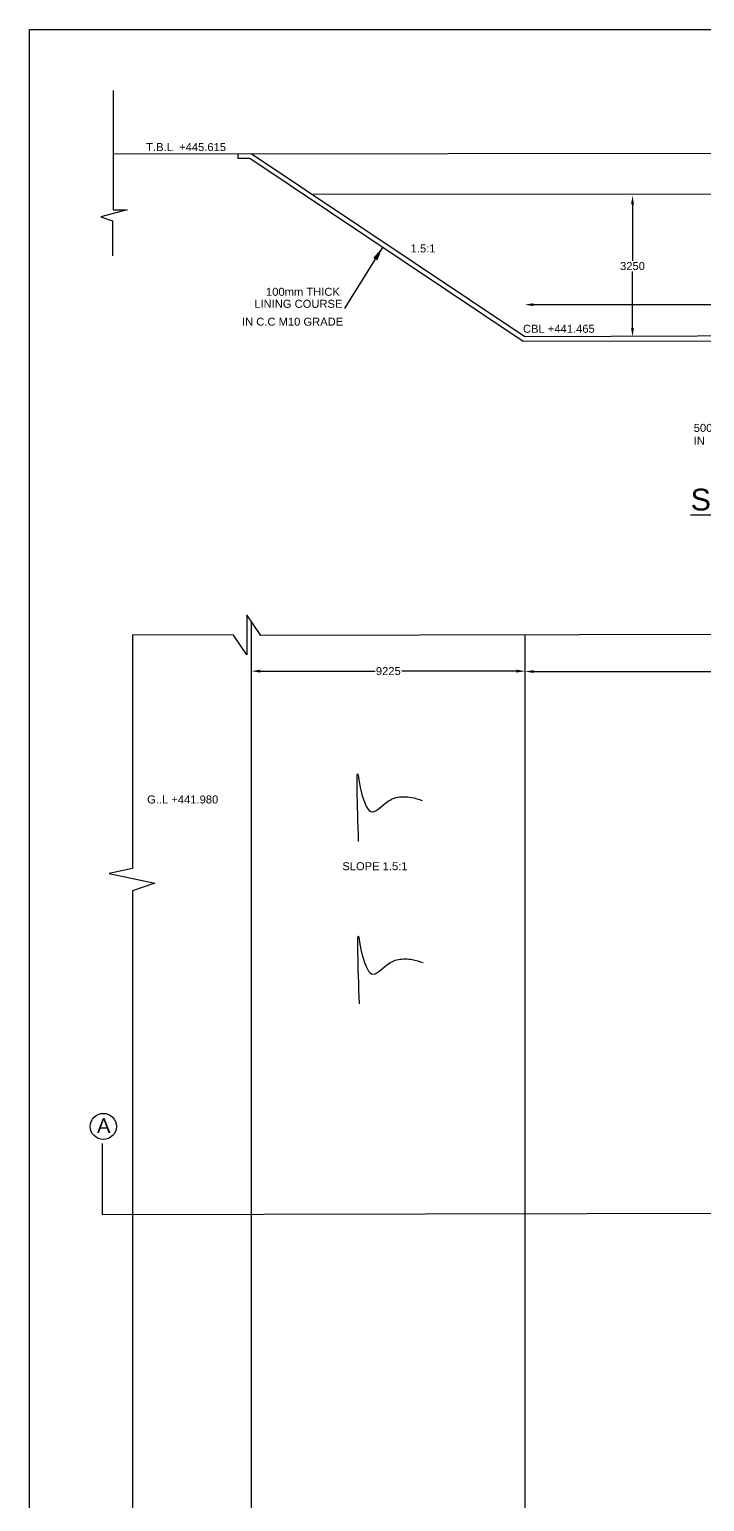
# Model space of a CAD drawing. Header units: inches. Extents: x 610 to 857, y 19 to 178.
# Drawn here: x 610.4 to 656.8, y 76.7 to 177.9 of the extents above; entities that cross this region are included whole.
import ezdxf

# ---------------------------------------------------------------- set-up
doc = ezdxf.new("R2010")
doc.units = ezdxf.units.IN
doc.header["$MEASUREMENT"] = 0
doc.styles.get("Standard").update_dxf_attribs({"font": 'arial.ttf', "height": 0.55})
doc.dimstyles.get("Standard").update_dxf_attribs({"dimtxt": 0.55, "dimasz": 0.6, "dimexe": 0.18, "dimexo": 0.0625, "dimgap": 0.09, "dimtad": 0, "dimtih": 1, "dimtoh": 1, "dimdec": 4, "dimzin": 0, "dimdsep": 46, "dimtxsty": 'Standard', "dimcen": 0.09, "dimse1": 1, "dimse2": 1, "dimadec": 0, "dimazin": 0, "dimtfac": 1, "dimtdec": 4, "dimtofl": 0, "dimtmove": 0, "dimatfit": 3, "dimfxl": 1, "dimtolj": 1, "dimtzin": 0, "dimarcsym": 0})

# ---------------------------------------------------------------- blocks, each defined once
blk = doc.blocks.new('*D1')
at = {"color": 0, "lineweight": -2}
for p, q in [((645.01, 158.95), (657.67, 158.95)), ((677.07, 158.95), (664.42, 158.95))]:
    blk.add_line(p, q, dxfattribs=at)
at = {"color": 0}
for points in [[(645.01, 159.05), (645.01, 158.85), (644.41, 158.95)], [(677.07, 159.05), (677.07, 158.85), (677.67, 158.95)]]:
    blk.add_solid(points, dxfattribs=at)
at = {"layer": 'Defpoints', "color": 0}
for p in [(677.67, 158.95), (644.41, 156.72), (677.67, 156.83)]:
    blk.add_point(p, dxfattribs=at)
at = {"color": 0, "insert": (661.04, 158.95), "char_height": 0.55, "attachment_point": 5}
blk.add_mtext('\\A1;BED WIDTH 11000', dxfattribs=at)
blk = doc.blocks.new('*D5')
at = {"color": 0, "lineweight": -2}
for p, q in [((651.82, 165.85), (651.82, 161.97)), ((651.82, 157.35), (651.82, 161.23))]:
    blk.add_line(p, q, dxfattribs=at)
at = {"color": 0}
for points in [[(651.72, 165.85), (651.92, 165.85), (651.82, 166.45)], [(651.72, 157.35), (651.92, 157.35), (651.82, 156.75)]]:
    blk.add_solid(points, dxfattribs=at)
at = {"layer": 'Defpoints', "color": 0}
for p in [(651.82, 166.45), (651.86, 166.45), (651.86, 156.75)]:
    blk.add_point(p, dxfattribs=at)
at = {"color": 0, "insert": (651.82, 161.6), "char_height": 0.55, "attachment_point": 5}
blk.add_mtext('\\A1;3250', dxfattribs=at)
blk = doc.blocks.new('*D12')
at = {"color": 0, "lineweight": -2}
for p, q in [((626.23, 133.76), (634.12, 133.76)), ((643.83, 133.76), (635.95, 133.76))]:
    blk.add_line(p, q, dxfattribs=at)
at = {"color": 0}
for points in [[(626.23, 133.86), (626.23, 133.66), (625.63, 133.76)], [(643.83, 133.86), (643.83, 133.66), (644.43, 133.76)]]:
    blk.add_solid(points, dxfattribs=at)
at = {"layer": 'Defpoints', "color": 0}
for p in [(625.63, 133.68), (644.43, 133.76), (644.43, 133.76)]:
    blk.add_point(p, dxfattribs=at)
at = {"color": 0, "insert": (635.03, 133.76), "char_height": 0.55, "attachment_point": 5}
blk.add_mtext('\\A1;9225', dxfattribs=at)
blk = doc.blocks.new('*D13')
at = {"color": 0, "lineweight": -2}
for p, q in [((645.03, 133.73), (657.62, 133.73)), ((676.96, 133.73), (664.37, 133.73))]:
    blk.add_line(p, q, dxfattribs=at)
at = {"color": 0}
for points in [[(645.03, 133.83), (645.03, 133.63), (644.43, 133.73)], [(676.96, 133.83), (676.96, 133.63), (677.56, 133.73)]]:
    blk.add_solid(points, dxfattribs=at)
at = {"layer": 'Defpoints', "color": 0}
for p in [(644.43, 133.89), (677.56, 133.73), (677.56, 133.73)]:
    blk.add_point(p, dxfattribs=at)
at = {"color": 0, "insert": (661, 133.73), "char_height": 0.55, "attachment_point": 5}
blk.add_mtext('\\A1;BED WIDTH 11000', dxfattribs=at)

msp = doc.modelspace()

# ---------------------------------------------------------------- linework, layer by layer
msp.add_lwpolyline([(610.35436, 177.86578), (856.25435, 177.86578), (856.25435, 19.58924), (610.35436, 19.58924)], close=True)
for points in [[(616.10517, 173.67181), (616.10657, 165.46047), (617.08054, 165.46064), (615.26308, 164.97704), (616.07452, 164.7177), (616.07494, 162.29737)], [(662.22623, 156.46788), (662.22692, 152.4181), (663.09273, 152.41824), (663.54973, 154.26395), (680.63255, 154.26685), (681.09533, 152.45019), (682.45327, 152.45042), (682.45276, 155.46264), (707.26544, 167.95515), (707.26476, 171.96663), (678.96567, 157.68998), (677.68687, 156.83168), (662.22618, 156.80027), (644.42105, 156.73001), (625.6049, 169.32412)], [(616.10591, 169.31535), (708.15544, 169.40031)], [(624.69096, 169.32327), (624.69102, 169.01497), (625.50298, 169.01511)], [(625.50298, 169.01511), (644.30546, 156.43628), (662.22623, 156.46788), (662.22618, 156.80027)], [(629.74991, 166.54976), (692.17852, 166.57618)], [(746.00586, 74.27025), (746.07101, 117.93286), (747.44989, 118.58888), (744.39093, 119.04738), (746.0749, 119.6536), (746.0749, 136.40628), (682.84452, 136.32117), (681.92747, 137.71506), (681.96042, 134.92728), (681.00494, 136.33215), (626.2724, 136.1981), (625.29682, 137.6201), (625.29682, 134.87598), (624.39263, 136.22188), (617.43035, 136.25445)], [(625.61695, 61.64991), (625.61695, 137.15349)], [(617.43035, 136.25445), (617.43035, 120.19005), (615.83771, 119.84227), (618.98175, 119.18569), (617.43616, 118.6635), (617.43616, 73.33688)], [(644.43639, 61.68845), (644.43639, 136.24259)], [(615.34417, 101.29018), (615.34417, 96.41367), (748.60378, 96.69255), (748.60378, 101.5422)]]:
    msp.add_lwpolyline(points)
msp.add_circle((615.43687, 102.46603), 0.89721)
for points in [[(632.98463, 122.04306), (632.94648, 126.60164), (633.45313, 124.59936), (633.82928, 124.10838), (634.85026, 124.69909), (635.66397, 125.09034), (636.61586, 125.08267), (637.36816, 124.87554)], [(633.0396, 110.89349), (633.00145, 115.45207), (633.50811, 113.44979), (633.88426, 112.9588), (634.90523, 113.54952), (635.71895, 113.94077), (636.67084, 113.9331), (637.42314, 113.72596)]]:
    msp.add_spline(points, degree=3)

# ---------------------------------------------------------------- texts
for s, height, p in [('T.B.L  +445.615', 0.55, (618.38301, 169.50708)), ('1.5:1', 0.55, (636.56816, 162.53816)), ('100mm THICK', 0.55, (626.62046, 159.55816)), ('LINING COURSE', 0.55, (625.81318, 158.73258)), ('IN C.C M10 GRADE', 0.55, (624.96745, 157.50382)), ('CBL +441.465', 0.55, (644.28957, 157.01699)), ('   500 THICK CISTERN', 0.55, (655.38944, 150.20515)), ('   IN  C.C. M10 GARDE', 0.55, (655.38944, 149.32162)), ('%%USECTION ELEVATION  (A-A)', 1.5, (655.81557, 144.80141)), ('G..L +441.980', 0.55, (618.44731, 124.66453)), ('SLOPE 1.5:1', 0.55, (631.86704, 120.07588)), ('A', 1, (614.99605, 102.01251))]:
    msp.add_text(s, height=height).set_placement(p)

# ---------------------------------------------------------------- dimensions: what is measured, and where the dimension line sits
dim = msp.add_linear_dim(base=(651.82153, 166.45049), p1=(651.86301, 156.74678), p2=(651.86236, 166.45049), angle=90, text='3250', dimstyle='Standard')
dim.commit()
dim.dimension.update_dxf_attribs({"geometry": '*D5', "text_midpoint": (651.82153, 161.59864)})
for base, p1, p2, text, picture, middle in [((677.67044, 158.95381), (644.41158, 156.71796), (677.67044, 156.82809), 'BED WIDTH 11000', '*D1', (661.04101, 158.95381)), ((677.55769, 133.72545), (644.43296, 133.88666), (677.55769, 133.72545), 'BED WIDTH 11000', '*D13', (660.99533, 133.72545)), ((644.43296, 133.76092), (625.63388, 133.67709), (644.43296, 133.76092), '9225', '*D12', (635.03342, 133.76092))]:
    dim = msp.add_linear_dim(base=base, p1=p1, p2=p2, text=text, dimstyle='Standard')
    dim.commit()
    dim.dimension.update_dxf_attribs({"geometry": picture, "text_midpoint": middle})

# ---------------------------------------------------------------- leaders
msp.add_leader([(634.65854, 162.92109), (632.34429, 159.20593), (632.01368, 158.67755)], dimstyle='Standard', override={"dimasz": 1, "dimgap": 0.09, "dimtad": 0})

doc.saveas('drawing.dxf')
